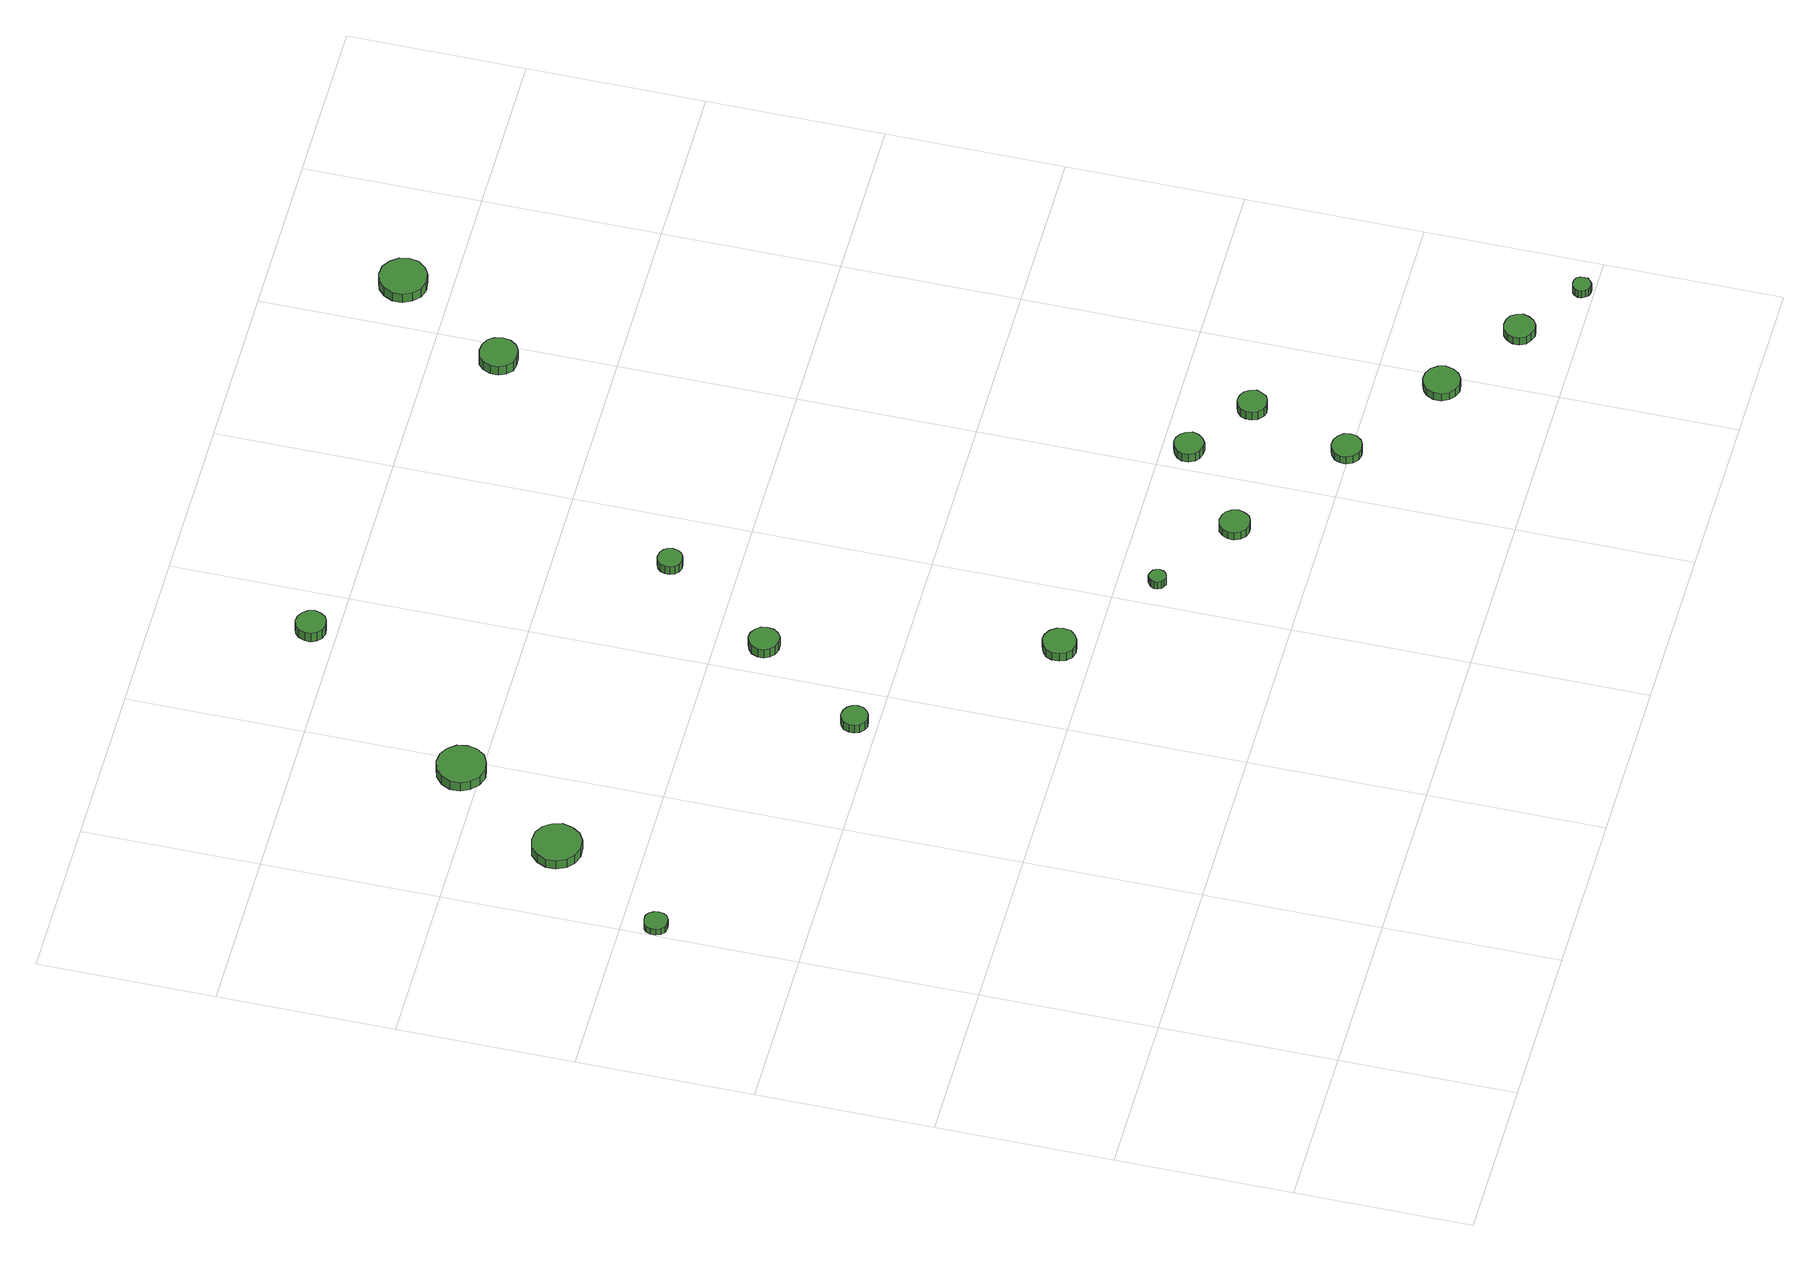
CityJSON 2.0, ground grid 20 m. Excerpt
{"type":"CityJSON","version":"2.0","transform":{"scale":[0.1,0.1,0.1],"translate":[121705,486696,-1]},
"CityObjects":{
"tree1":{"type":"SolitaryVegetationObject","attributes":{"function":"something"},"geometry":[{"type":"MultiSurface","lod":"1","boundaries":[[[0,1,2,3,4,5,6,7,8,9,10,11,12,13,14]],[[15,16,17,18,19,20,21,22,23,24,25,26,27,28,29]],[[0,29,28,1]],[[1,28,27,2]],[[2,27,26,3]],[[3,26,25,4]],[[4,25,24,5]],[[5,24,23,6]],[[6,23,22,7]],[[7,22,21,8]],[[8,21,20,9]],[[9,20,19,10]],[[10,19,18,11]],[[11,18,17,12]],[[12,17,16,13]],[[13,16,15,14]],[[14,15,29,0]]]}]},
"tree2":{"type":"SolitaryVegetationObject","attributes":{"function":"something"},"geometry":[{"type":"MultiSurface","lod":"1","boundaries":[[[30,31,32,33,34,35,36,37,38,39,40,41,42,43,44]],[[45,46,47,48,49,50,51,52,53,54,55,56,57,58,59]],[[30,59,58,31]],[[31,58,57,32]],[[32,57,56,33]],[[33,56,55,34]],[[34,55,54,35]],[[35,54,53,36]],[[36,53,52,37]],[[37,52,51,38]],[[38,51,50,39]],[[39,50,49,40]],[[40,49,48,41]],[[41,48,47,42]],[[42,47,46,43]],[[43,46,45,44]],[[44,45,59,30]]]}]},
"tree3":{"type":"SolitaryVegetationObject","attributes":{"function":"something"},"geometry":[{"type":"MultiSurface","lod":"1","boundaries":[[[60,61,62,63,64,65,66,67,68,69,70,71,72,73,74]],[[75,76,77,78,79,80,81,82,83,84,85,86,87,88,89]],[[60,89,88,61]],[[61,88,87,62]],[[62,87,86,63]],[[63,86,85,64]],[[64,85,84,65]],[[65,84,83,66]],[[66,83,82,67]],[[67,82,81,68]],[[68,81,80,69]],[[69,80,79,70]],[[70,79,78,71]],[[71,78,77,72]],[[72,77,76,73]],[[73,76,75,74]],[[74,75,89,60]]]}]},
"tree4":{"type":"SolitaryVegetationObject","attributes":{"function":"something"},"geometry":[{"type":"MultiSurface","lod":"1","boundaries":[[[90,91,92,93,94,95,96,97,98,99,100,101,102,103,104]],[[105,106,107,108,109,110,111,112,113,114,115,116,117,118,119]],[[90,119,118,91]],[[91,118,117,92]],[[92,117,116,93]],[[93,116,115,94]],[[94,115,114,95]],[[95,114,113,96]],[[96,113,112,97]],[[97,112,111,98]],[[98,111,110,99]],[[99,110,109,100]],[[100,109,108,101]],[[101,108,107,102]],[[102,107,106,103]],[[103,106,105,104]],[[104,105,119,90]]]}]},
"tree5":{"type":"SolitaryVegetationObject","attributes":{"function":"something"},"geometry":[{"type":"MultiSurface","lod":"1","boundaries":[[[120,121,122,123,124,125,126,127,128,129,130,131,132,133,134]],[[135,136,137,138,139,140,141,142,143,144,145,146,147,148,149]],[[120,149,148,121]],[[121,148,147,122]],[[122,147,146,123]],[[123,146,145,124]],[[124,145,144,125]],[[125,144,143,126]],[[126,143,142,127]],[[127,142,141,128]],[[128,141,140,129]],[[129,140,139,130]],[[130,139,138,131]],[[131,138,137,132]],[[132,137,136,133]],[[133,136,135,134]],[[134,135,149,120]]]}]},
"tree6":{"type":"SolitaryVegetationObject","attributes":{"function":"something"},"geometry":[{"type":"MultiSurface","lod":"1","boundaries":[[[150,151,152,153,154,155,156,157,158,159,160,161,162,163,164]],[[165,166,167,168,169,170,171,172,173,174,175,176,177,178,179]],[[150,179,178,151]],[[151,178,177,152]],[[152,177,176,153]],[[153,176,175,154]],[[154,175,174,155]],[[155,174,173,156]],[[156,173,172,157]],[[157,172,171,158]],[[158,171,170,159]],[[159,170,169,160]],[[160,169,168,161]],[[161,168,167,162]],[[162,167,166,163]],[[163,166,165,164]],[[164,165,179,150]]]}]},
"tree7":{"type":"SolitaryVegetationObject","attributes":{"function":"something"},"geometry":[{"type":"MultiSurface","lod":"1","boundaries":[[[180,181,182,183,184,185,186,187,188,189,190,191,192,193,194]],[[195,196,197,198,199,200,201,202,203,204,205,206,207,208,209]],[[180,209,208,181]],[[181,208,207,182]],[[182,207,206,183]],[[183,206,205,184]],[[184,205,204,185]],[[185,204,203,186]],[[186,203,202,187]],[[187,202,201,188]],[[188,201,200,189]],[[189,200,199,190]],[[190,199,198,191]],[[191,198,197,192]],[[192,197,196,193]],[[193,196,195,194]],[[194,195,209,180]]]}]},
"tree8":{"type":"SolitaryVegetationObject","attributes":{"function":"something"},"geometry":[{"type":"MultiSurface","lod":"1","boundaries":[[[210,211,212,213,214,215,216,217,218,219,220,221,222,223,224]],[[225,226,227,228,229,230,231,232,233,234,235,236,237,238,239]],[[210,239,238,211]],[[211,238,237,212]],[[212,237,236,213]],[[213,236,235,214]],[[214,235,234,215]],[[215,234,233,216]],[[216,233,232,217]],[[217,232,231,218]],[[218,231,230,219]],[[219,230,229,220]],[[220,229,228,221]],[[221,228,227,222]],[[222,227,226,223]],[[223,226,225,224]],[[224,225,239,210]]]}]},
"tree9":{"type":"SolitaryVegetationObject","attributes":{"function":"something"},"geometry":[{"type":"MultiSurface","lod":"1","boundaries":[[[240,241,242,243,244,245,246,247,248,249,250,251,252,253,254]],[[255,256,257,258,259,260,261,262,263,264,265,266,267,268,269]],[[240,269,268,241]],[[241,268,267,242]],[[242,267,266,243]],[[243,266,265,244]],[[244,265,264,245]],[[245,264,263,246]],[[246,263,262,247]],[[247,262,261,248]],[[248,261,260,249]],[[249,260,259,250]],[[250,259,258,251]],[[251,258,257,252]],[[252,257,256,253]],[[253,256,255,254]],[[254,255,269,240]]]}]},
"tree10":{"type":"SolitaryVegetationObject","attributes":{"function":"something"},"geometry":[{"type":"MultiSurface","lod":"1","boundaries":[[[270,271,272,273,274,275,276,277,278,279,280,281,282,283,284]],[[285,286,287,288,289,290,291,292,293,294,295,296,297,298,299]],[[270,299,298,271]],[[271,298,297,272]],[[272,297,296,273]],[[273,296,295,274]],[[274,295,294,275]],[[275,294,293,276]],[[276,293,292,277]],[[277,292,291,278]],[[278,291,290,279]],[[279,290,289,280]],[[280,289,288,281]],[[281,288,287,282]],[[282,287,286,283]],[[283,286,285,284]],[[284,285,299,270]]]}]},
"tree11":{"type":"SolitaryVegetationObject","attributes":{"function":"something"},"geometry":[{"type":"MultiSurface","lod":"1","boundaries":[[[300,301,302,303,304,305,306,307,308,309,310,311,312,313,314]],[[315,316,317,318,319,320,321,322,323,324,325,326,327,328,329]],[[300,329,328,301]],[[301,328,327,302]],[[302,327,326,303]],[[303,326,325,304]],[[304,325,324,305]],[[305,324,323,306]],[[306,323,322,307]],[[307,322,321,308]],[[308,321,320,309]],[[309,320,319,310]],[[310,319,318,311]],[[311,318,317,312]],[[312,317,316,313]],[[313,316,315,314]],[[314,315,329,300]]]}]},
"tree12":{"type":"SolitaryVegetationObject","attributes":{"function":"something"},"geometry":[{"type":"MultiSurface","lod":"1","boundaries":[[[330,331,332,333,334,335,336,337,338,339,340,341,342,343,344]],[[345,346,347,348,349,350,351,352,353,354,355,356,357,358,359]],[[330,359,358,331]],[[331,358,357,332]],[[332,357,356,333]],[[333,356,355,334]],[[334,355,354,335]],[[335,354,353,336]],[[336,353,352,337]],[[337,352,351,338]],[[338,351,350,339]],[[339,350,349,340]],[[340,349,348,341]],[[341,348,347,342]],[[342,347,346,343]],[[343,346,345,344]],[[344,345,359,330]]]}]},
"tree13":{"type":"SolitaryVegetationObject","attributes":{"function":"something"},"geometry":[{"type":"MultiSurface","lod":"1","boundaries":[[[360,361,362,363,364,365,366,367,368,369,370,371,372,373,374]],[[375,376,377,378,379,380,381,382,383,384,385,386,387,388,389]],[[360,389,388,361]],[[361,388,387,362]],[[362,387,386,363]],[[363,386,385,364]],[[364,385,384,365]],[[365,384,383,366]],[[366,383,382,367]],[[367,382,381,368]],[[368,381,380,369]],[[369,380,379,370]],[[370,379,378,371]],[[371,378,377,372]],[[372,377,376,373]],[[373,376,375,374]],[[374,375,389,360]]]}]},
"tree14":{"type":"SolitaryVegetationObject","attributes":{"function":"something"},"geometry":[{"type":"MultiSurface","lod":"1","boundaries":[[[390,391,392,393,394,395,396,397,398,399,400,401,402,403,404]],[[405,406,407,408,409,410,411,412,413,414,415,416,417,418,419]],[[390,419,418,391]],[[391,418,417,392]],[[392,417,416,393]],[[393,416,415,394]],[[394,415,414,395]],[[395,414,413,396]],[[396,413,412,397]],[[397,412,411,398]],[[398,411,410,399]],[[399,410,409,400]],[[400,409,408,401]],[[401,408,407,402]],[[402,407,406,403]],[[403,406,405,404]],[[404,405,419,390]]]}]},
"tree15":{"type":"SolitaryVegetationObject","attributes":{"function":"something"},"geometry":[{"type":"MultiSurface","lod":"1","boundaries":[[[420,421,422,423,424,425,426,427,428,429,430,431,432,433,434]],[[435,436,437,438,439,440,441,442,443,444,445,446,447,448,449]],[[420,449,448,421]],[[421,448,447,422]],[[422,447,446,423]],[[423,446,445,424]],[[424,445,444,425]],[[425,444,443,426]],[[426,443,442,427]],[[427,442,441,428]],[[428,441,440,429]],[[429,440,439,430]],[[430,439,438,431]],[[431,438,437,432]],[[432,437,436,433]],[[433,436,435,434]],[[434,435,449,420]]]}]},
"tree16":{"type":"SolitaryVegetationObject","attributes":{"function":"something"},"geometry":[{"type":"MultiSurface","lod":"1","boundaries":[[[450,451,452,453,454,455,456,457,458,459,460,461,462,463,464]],[[465,466,467,468,469,470,471,472,473,474,475,476,477,478,479]],[[450,479,478,451]],[[451,478,477,452]],[[452,477,476,453]],[[453,476,475,454]],[[454,475,474,455]],[[455,474,473,456]],[[456,473,472,457]],[[457,472,471,458]],[[458,471,470,459]],[[459,470,469,460]],[[460,469,468,461]],[[461,468,467,462]],[[462,467,466,463]],[[463,466,465,464]],[[464,465,479,450]]]}]},
"tree17":{"type":"SolitaryVegetationObject","attributes":{"function":"something"},"geometry":[{"type":"MultiSurface","lod":"1","boundaries":[[[480,481,482,483,484,485,486,487,488,489,490,491,492,493,494]],[[495,496,497,498,499,500,501,502,503,504,505,506,507,508,509]],[[480,509,508,481]],[[481,508,507,482]],[[482,507,506,483]],[[483,506,505,484]],[[484,505,504,485]],[[485,504,503,486]],[[486,503,502,487]],[[487,502,501,488]],[[488,501,500,489]],[[489,500,499,490]],[[490,499,498,491]],[[491,498,497,492]],[[492,497,496,493]],[[493,496,495,494]],[[494,495,509,480]]]}]},
"tree18":{"type":"SolitaryVegetationObject","attributes":{"function":"something"},"geometry":[{"type":"MultiSurface","lod":"1","boundaries":[[[510,511,512,513,514,515,516,517,518,519,520,521,522,523,524]],[[525,526,527,528,529,530,531,532,533,534,535,536,537,538,539]],[[510,539,538,511]],[[511,538,537,512]],[[512,537,536,513]],[[513,536,535,514]],[[514,535,534,515]],[[515,534,533,516]],[[516,533,532,517]],[[517,532,531,518]],[[518,531,530,519]],[[519,530,529,520]],[[520,529,528,521]],[[521,528,527,522]],[[522,527,526,523]],[[523,526,525,524]],[[524,525,539,510]]]}]}
},
"vertices":[
[27,763,17],[26,768,17],[23,773,17],[18,776,17],[13,776,17],[7,774,17],[3,771,17],[1,766,17],[1,760,17],[3,755,17],[7,751,17],[13,750,17],[18,750,17],[23,753,17],[26,757,17],[26,757,8],[23,753,8],[18,750,8],[13,750,8],[7,751,8],[3,755,8],[1,760,8],[1,766,8],[3,771,8],[7,774,8],[13,776,8],[18,776,8],[23,773,8],[26,768,8],[27,763,8],
[124,894,21],[121,905,21],[115,914,21],[105,920,21],[93,921,21],[82,918,21],[74,910,21],[69,899,21],[69,888,21],[74,877,21],[82,870,21],[93,866,21],[105,867,21],[115,873,21],[121,882,21],[121,882,8],[115,873,8],[105,867,8],[93,866,8],[82,870,8],[74,877,8],[69,888,8],[69,899,8],[74,910,8],[82,918,8],[93,921,8],[105,920,8],[115,914,8],[121,905,8],[124,894,8],
[204,1020,28],[202,1031,28],[195,1040,28],[185,1046,28],[174,1047,28],[163,1044,28],[154,1036,28],[149,1026,28],[149,1014,28],[154,1004,28],[163,996,28],[174,992,28],[185,994,28],[195,999,28],[202,1009,28],[202,1009,15],[195,999,15],[185,994,15],[174,992,15],[163,996,15],[154,1004,15],[149,1014,15],[149,1026,15],[154,1036,15],[163,1044,15],[174,1047,15],[185,1046,15],[195,1040,15],[202,1031,15],[204,1020,15],
[370,626,19],[369,632,19],[365,637,19],[360,640,19],[353,641,19],[348,639,19],[343,635,19],[341,629,19],[341,623,19],[343,617,19],[348,613,19],[353,611,19],[360,612,19],[365,615,19],[369,620,19],[369,620,7],[365,615,7],[360,612,7],[353,611,7],[348,613,7],[343,617,7],[341,623,7],[341,629,7],[343,635,7],[348,639,7],[353,641,7],[360,640,7],[365,637,7],[369,632,7],[370,626,7],
[533,437,19],[532,444,19],[527,451,19],[520,455,19],[513,456,19],[505,453,19],[499,448,19],[496,441,19],[496,433,19],[499,426,19],[505,420,19],[513,418,19],[520,419,19],[527,423,19],[532,429,19],[532,429,7],[527,423,7],[520,419,7],[513,418,7],[505,420,7],[499,426,7],[496,433,7],[496,441,7],[499,448,7],[505,453,7],[513,456,7],[520,455,7],[527,451,7],[532,444,7],[533,437,7],
[457,748,20],[456,755,20],[452,760,20],[446,764,20],[439,765,20],[432,762,20],[427,758,20],[424,751,20],[424,744,20],[427,738,20],[432,733,20],[439,731,20],[446,731,20],[452,735,20],[456,741,20],[456,741,7],[452,735,7],[446,731,7],[439,731,7],[432,733,7],[427,738,7],[424,744,7],[424,751,7],[427,758,7],[432,762,7],[439,765,7],[446,764,7],[452,760,7],[456,755,7],[457,748,7],
[355,1227,30],[353,1234,30],[349,1239,30],[343,1243,30],[336,1244,30],[329,1242,30],[324,1237,30],[321,1230,30],[321,1223,30],[324,1217,30],[329,1212,30],[336,1210,30],[343,1211,30],[349,1214,30],[353,1220,30],[353,1220,17],[349,1214,17],[343,1211,17],[336,1210,17],[329,1212,17],[324,1217,17],[321,1223,17],[321,1230,17],[324,1237,17],[329,1242,17],[336,1244,17],[343,1243,17],[349,1239,17],[353,1234,17],[355,1227,17],
[642,357,19],[641,361,19],[639,364,19],[635,366,19],[631,367,19],[628,365,19],[625,363,19],[623,359,19],[623,355,19],[625,351,19],[628,349,19],[631,347,19],[635,348,19],[639,350,19],[641,353,19],[641,353,8],[639,350,8],[635,348,8],[631,347,8],[628,349,8],[625,351,8],[623,355,8],[623,359,8],[625,363,8],[628,365,8],[631,367,8],[635,366,8],[639,364,8],[641,361,8],[642,357,8],
[542,874,23],[541,880,23],[538,884,23],[533,887,23],[527,888,23],[521,886,23],[517,882,23],[515,877,23],[515,871,23],[517,866,23],[521,862,23],[527,860,23],[533,861,23],[538,864,23],[541,868,23],[541,868,11],[538,864,11],[533,861,11],[527,860,11],[521,862,11],[517,866,11],[515,871,11],[515,877,11],[517,882,11],[521,886,11],[527,888,11],[533,887,11],[538,884,11],[541,880,11],[542,874,11],
[747,295,19],[745,302,19],[741,308,19],[735,311,19],[728,312,19],[721,310,19],[716,305,19],[713,299,19],[713,292,19],[716,285,19],[721,280,19],[728,278,19],[735,279,19],[741,282,19],[745,288,19],[745,288,8],[741,282,8],[735,279,8],[728,278,8],[721,280,8],[716,285,8],[713,292,8],[713,299,8],[716,305,8],[721,310,8],[728,312,8],[735,311,8],[741,308,8],[745,302,8],[747,295,8],
[884,204,19],[883,211,19],[878,217,19],[872,220,19],[865,221,19],[859,219,19],[853,214,19],[850,208,19],[850,201,19],[853,194,19],[859,189,19],[865,187,19],[872,188,19],[878,191,19],[883,197,19],[883,197,8],[878,191,8],[872,188,8],[865,187,8],[859,189,8],[853,194,8],[850,201,8],[850,208,8],[853,214,8],[859,219,8],[865,221,8],[872,220,8],[878,217,8],[883,211,8],[884,204,8],
[844,370,21],[842,377,21],[838,382,21],[832,386,21],[826,387,21],[819,384,21],[814,380,21],[811,374,21],[811,367,21],[814,360,21],[819,356,21],[826,354,21],[832,354,21],[838,358,21],[842,363,21],[842,363,9],[838,358,9],[832,354,9],[826,354,9],[819,356,9],[814,360,9],[811,367,9],[811,374,9],[814,380,9],[819,384,9],[826,387,9],[832,386,9],[838,382,9],[842,377,9],[844,370,9],
[921,318,20],[919,325,20],[915,331,20],[909,334,20],[902,335,20],[896,333,20],[890,328,20],[888,322,20],[888,315,20],[890,309,20],[896,304,20],[902,302,20],[909,303,20],[915,306,20],[919,312,20],[919,312,8],[915,306,8],[909,303,8],[902,302,8],[896,304,8],[890,309,8],[888,315,8],[888,322,8],[890,328,8],[896,333,8],[902,335,8],[909,334,8],[915,331,8],[919,325,8],[921,318,8],
[1005,128,19],[1003,136,19],[998,143,19],[991,147,19],[982,148,19],[974,145,19],[968,140,19],[964,132,19],[964,123,19],[968,115,19],[974,110,19],[982,107,19],[991,108,19],[998,112,19],[1003,119,19],[1003,119,8],[998,112,8],[991,108,8],[982,107,8],[974,110,8],[968,115,8],[964,123,8],[964,132,8],[968,140,8],[974,145,8],[982,148,8],[991,147,8],[998,143,8],[1003,136,8],[1005,128,8],
[1099,65,19],[1097,72,19],[1093,78,19],[1087,81,19],[1080,82,19],[1073,80,19],[1067,75,19],[1064,68,19],[1064,61,19],[1067,54,19],[1073,50,19],[1080,47,19],[1087,48,19],[1093,52,19],[1097,58,19],[1097,58,8],[1093,52,8],[1087,48,8],[1080,47,8],[1073,50,8],[1067,54,8],[1064,61,8],[1064,68,8],[1067,75,8],[1073,80,8],[1080,82,8],[1087,81,8],[1093,78,8],[1097,72,8],[1099,65,8],
[797,1126,24],[795,1135,24],[790,1142,24],[782,1146,24],[773,1147,24],[764,1145,24],[758,1139,24],[754,1130,24],[754,1121,24],[758,1113,24],[764,1107,24],[773,1105,24],[782,1106,24],[790,1110,24],[795,1117,24],[795,1117,11],[790,1110,11],[782,1106,11],[773,1105,11],[764,1107,11],[758,1113,11],[754,1121,11],[754,1130,11],[758,1139,11],[764,1145,11],[773,1147,11],[782,1146,11],[790,1142,11],[795,1135,11],[797,1126,11],
[1167,14,19],[1167,18,19],[1164,22,19],[1160,24,19],[1156,24,19],[1152,23,19],[1149,20,19],[1147,16,19],[1147,12,19],[1149,8,19],[1152,5,19],[1156,4,19],[1160,4,19],[1164,7,19],[1167,10,19],[1167,10,8],[1164,7,8],[1160,4,8],[1156,4,8],[1152,5,8],[1149,8,8],[1147,12,8],[1147,16,8],[1149,20,8],[1152,23,8],[1156,24,8],[1160,24,8],[1164,22,8],[1167,18,8],[1167,14,8],
[888,1253,21],[886,1264,21],[879,1273,21],[870,1279,21],[858,1280,21],[848,1277,21],[840,1269,21],[835,1259,21],[835,1248,21],[840,1238,21],[848,1230,21],[858,1227,21],[870,1228,21],[879,1233,21],[886,1242,21],[886,1242,8],[879,1233,8],[870,1228,8],[858,1227,8],[848,1230,8],[840,1238,8],[835,1248,8],[835,1259,8],[840,1269,8],[848,1277,8],[858,1280,8],[870,1279,8],[879,1273,8],[886,1264,8],[888,1253,8]
]}
